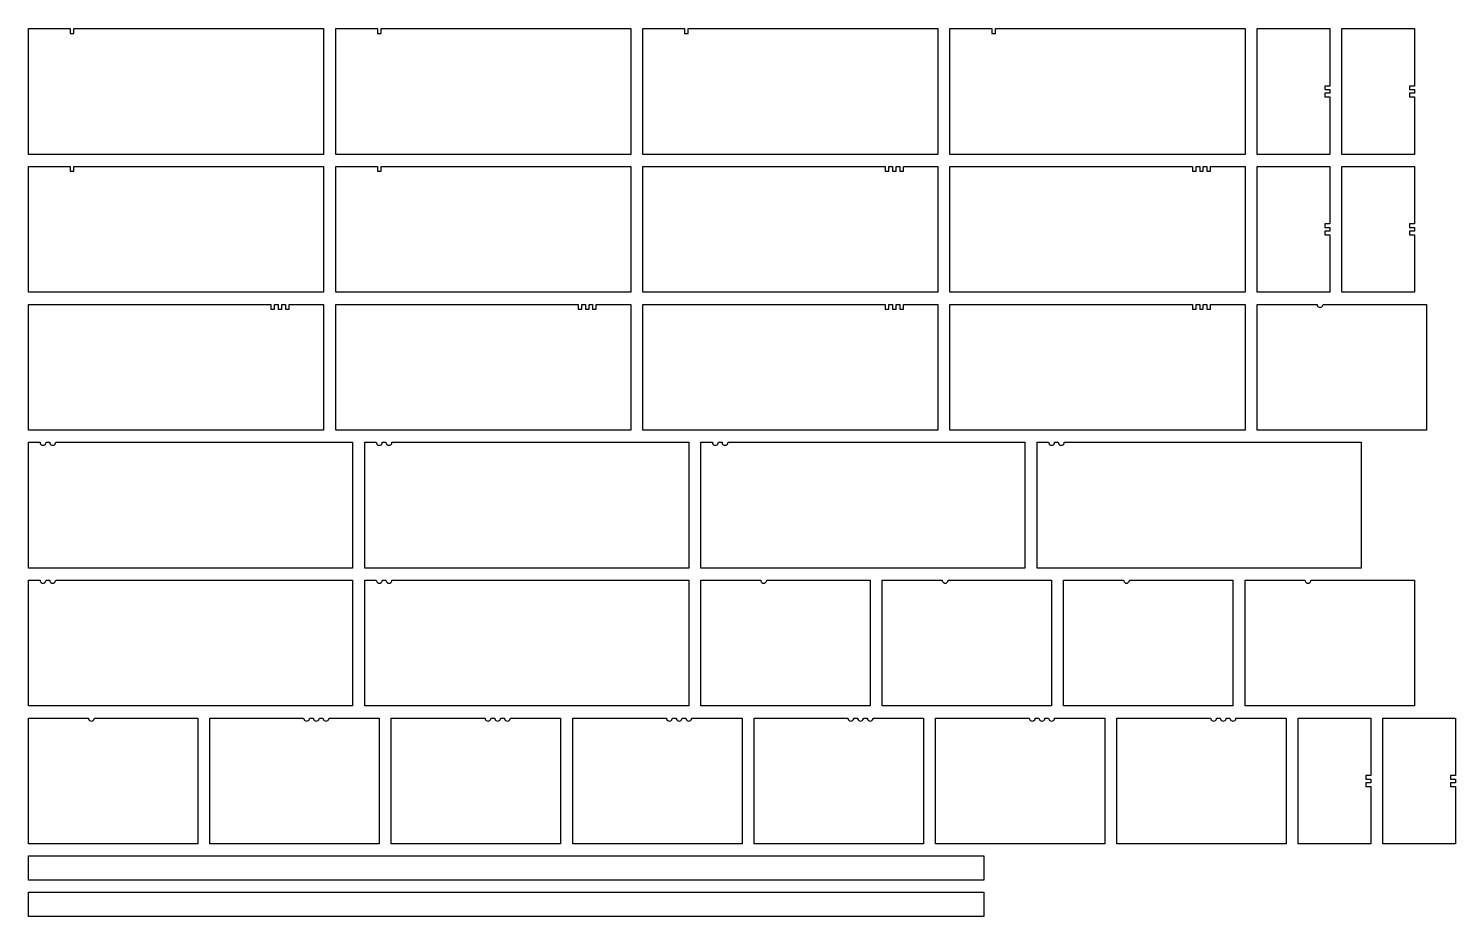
# Model space of a CAD drawing. Extents: x 4 to 594, y 29 to 396.
import ezdxf

# ---------------------------------------------------------------- set-up
doc = ezdxf.new("R2010")
doc.units = 0
doc.layers.add('CUT', color=7, linetype='CONTINUOUS')

msp = doc.modelspace()

# ---------------------------------------------------------------- linework, layer by layer
at = {"layer": 'CUT', "color": 7}
for points in [[(4, 396), (21.25, 396), (21.25, 394), (22.75, 394), (22.75, 396), (126, 396), (126, 344), (4, 344)], [(131, 396), (148.25, 396), (148.25, 394), (149.75, 394), (149.75, 396), (253, 396), (253, 344), (131, 344)], [(258, 396), (275.25, 396), (275.25, 394), (276.75, 394), (276.75, 396), (380, 396), (380, 344), (258, 344)], [(385, 396), (402.25, 396), (402.25, 394), (403.75, 394), (403.75, 396), (507, 396), (507, 344), (385, 344)], [(512, 396), (542, 396), (542, 372.25), (540, 372.25), (540, 370.75), (542, 370.75), (542, 369.25), (540, 369.25), (540, 367.75), (542, 367.75), (542, 344), (512, 344)], [(547, 396), (577, 396), (577, 372.25), (575, 372.25), (575, 370.75), (577, 370.75), (577, 369.25), (575, 369.25), (575, 367.75), (577, 367.75), (577, 344), (547, 344)], [(4, 339), (21.25, 339), (21.25, 337), (22.75, 337), (22.75, 339), (126, 339), (126, 287), (4, 287)], [(131, 339), (148.25, 339), (148.25, 337), (149.75, 337), (149.75, 339), (253, 339), (253, 287), (131, 287)], [(258, 339), (358.25, 339), (358.25, 337), (359.75, 337), (359.75, 339), (361.25, 339), (361.25, 337), (362.75, 337), (362.75, 339), (364.25, 339), (364.25, 337), (365.75, 337), (365.75, 339), (380, 339), (380, 287), (258, 287)], [(385, 339), (485.25, 339), (485.25, 337), (486.75, 337), (486.75, 339), (488.25, 339), (488.25, 337), (489.75, 337), (489.75, 339), (491.25, 339), (491.25, 337), (492.75, 337), (492.75, 339), (507, 339), (507, 287), (385, 287)], [(512, 339), (542, 339), (542, 315.25), (540, 315.25), (540, 313.75), (542, 313.75), (542, 312.25), (540, 312.25), (540, 310.75), (542, 310.75), (542, 287), (512, 287)], [(547, 339), (577, 339), (577, 315.25), (575, 315.25), (575, 313.75), (577, 313.75), (577, 312.25), (575, 312.25), (575, 310.75), (577, 310.75), (577, 287), (547, 287)], [(4, 282), (104.25, 282), (104.25, 280), (105.75, 280), (105.75, 282), (107.25, 282), (107.25, 280), (108.75, 280), (108.75, 282), (110.25, 282), (110.25, 280), (111.75, 280), (111.75, 282), (126, 282), (126, 230), (4, 230)], [(131, 282), (231.25, 282), (231.25, 280), (232.75, 280), (232.75, 282), (234.25, 282), (234.25, 280), (235.75, 280), (235.75, 282), (237.25, 282), (237.25, 280), (238.75, 280), (238.75, 282), (253, 282), (253, 230), (131, 230)], [(258, 282), (358.25, 282), (358.25, 280), (359.75, 280), (359.75, 282), (361.25, 282), (361.25, 280), (362.75, 280), (362.75, 282), (364.25, 282), (364.25, 280), (365.75, 280), (365.75, 282), (380, 282), (380, 230), (258, 230)], [(385, 282), (485.25, 282), (485.25, 280), (486.75, 280), (486.75, 282), (488.25, 282), (488.25, 280), (489.75, 280), (489.75, 282), (491.25, 282), (491.25, 280), (492.75, 280), (492.75, 282), (507, 282), (507, 230), (385, 230)], [(512, 282), (536.75, 282), (536.811, 281.614), (536.989, 281.265), (537.265, 280.989), (537.614, 280.811), (538, 280.75), (538.386, 280.811), (538.735, 280.989), (539.011, 281.265), (539.189, 281.614), (539.25, 282), (582, 282), (582, 230), (512, 230)], [(4, 225), (8.75, 225), (8.811, 224.614), (8.989, 224.265), (9.265, 223.989), (9.614, 223.811), (10, 223.75), (10.386, 223.811), (10.735, 223.989), (11.011, 224.265), (11.189, 224.614), (11.25, 225), (12.75, 225), (12.811, 224.614), (12.989, 224.265), (13.265, 223.989), (13.614, 223.811), (14, 223.75), (14.386, 223.811), (14.735, 223.989), (15.011, 224.265), (15.189, 224.614), (15.25, 225), (138, 225), (138, 173), (4, 173)], [(143, 225), (147.75, 225), (147.811, 224.614), (147.989, 224.265), (148.265, 223.989), (148.614, 223.811), (149, 223.75), (149.386, 223.811), (149.735, 223.989), (150.011, 224.265), (150.189, 224.614), (150.25, 225), (151.75, 225), (151.811, 224.614), (151.989, 224.265), (152.265, 223.989), (152.614, 223.811), (153, 223.75), (153.386, 223.811), (153.735, 223.989), (154.011, 224.265), (154.189, 224.614), (154.25, 225), (277, 225), (277, 173), (143, 173)], [(282, 225), (286.75, 225), (286.811, 224.614), (286.989, 224.265), (287.265, 223.989), (287.614, 223.811), (288, 223.75), (288.386, 223.811), (288.735, 223.989), (289.011, 224.265), (289.189, 224.614), (289.25, 225), (290.75, 225), (290.811, 224.614), (290.989, 224.265), (291.265, 223.989), (291.614, 223.811), (292, 223.75), (292.386, 223.811), (292.735, 223.989), (293.011, 224.265), (293.189, 224.614), (293.25, 225), (416, 225), (416, 173), (282, 173)], [(421, 225), (425.75, 225), (425.811, 224.614), (425.989, 224.265), (426.265, 223.989), (426.614, 223.811), (427, 223.75), (427.386, 223.811), (427.735, 223.989), (428.011, 224.265), (428.189, 224.614), (428.25, 225), (429.75, 225), (429.811, 224.614), (429.989, 224.265), (430.265, 223.989), (430.614, 223.811), (431, 223.75), (431.386, 223.811), (431.735, 223.989), (432.011, 224.265), (432.189, 224.614), (432.25, 225), (555, 225), (555, 173), (421, 173)], [(4, 168), (8.75, 168), (8.811, 167.614), (8.989, 167.265), (9.265, 166.989), (9.614, 166.811), (10, 166.75), (10.386, 166.811), (10.735, 166.989), (11.011, 167.265), (11.189, 167.614), (11.25, 168), (12.75, 168), (12.811, 167.614), (12.989, 167.265), (13.265, 166.989), (13.614, 166.811), (14, 166.75), (14.386, 166.811), (14.735, 166.989), (15.011, 167.265), (15.189, 167.614), (15.25, 168), (138, 168), (138, 116), (4, 116)], [(143, 168), (147.75, 168), (147.811, 167.614), (147.989, 167.265), (148.265, 166.989), (148.614, 166.811), (149, 166.75), (149.386, 166.811), (149.735, 166.989), (150.011, 167.265), (150.189, 167.614), (150.25, 168), (151.75, 168), (151.811, 167.614), (151.989, 167.265), (152.265, 166.989), (152.614, 166.811), (153, 166.75), (153.386, 166.811), (153.735, 166.989), (154.011, 167.265), (154.189, 167.614), (154.25, 168), (277, 168), (277, 116), (143, 116)], [(282, 168), (306.75, 168), (306.811, 167.614), (306.989, 167.265), (307.265, 166.989), (307.614, 166.811), (308, 166.75), (308.386, 166.811), (308.735, 166.989), (309.011, 167.265), (309.189, 167.614), (309.25, 168), (352, 168), (352, 116), (282, 116)], [(357, 168), (381.75, 168), (381.811, 167.614), (381.989, 167.265), (382.265, 166.989), (382.614, 166.811), (383, 166.75), (383.386, 166.811), (383.735, 166.989), (384.011, 167.265), (384.189, 167.614), (384.25, 168), (427, 168), (427, 116), (357, 116)], [(432, 168), (456.75, 168), (456.811, 167.614), (456.989, 167.265), (457.265, 166.989), (457.614, 166.811), (458, 166.75), (458.386, 166.811), (458.735, 166.989), (459.011, 167.265), (459.189, 167.614), (459.25, 168), (502, 168), (502, 116), (432, 116)], [(507, 168), (531.75, 168), (531.811, 167.614), (531.989, 167.265), (532.265, 166.989), (532.614, 166.811), (533, 166.75), (533.386, 166.811), (533.735, 166.989), (534.011, 167.265), (534.189, 167.614), (534.25, 168), (577, 168), (577, 116), (507, 116)], [(4, 111), (28.75, 111), (28.811, 110.614), (28.989, 110.265), (29.265, 109.989), (29.614, 109.811), (30, 109.75), (30.386, 109.811), (30.735, 109.989), (31.011, 110.265), (31.189, 110.614), (31.25, 111), (74, 111), (74, 59), (4, 59)], [(79, 111), (117.75, 111), (117.811, 110.614), (117.989, 110.265), (118.265, 109.989), (118.614, 109.811), (119, 109.75), (119.386, 109.811), (119.735, 109.989), (120.011, 110.265), (120.189, 110.614), (120.25, 111), (121.75, 111), (121.811, 110.614), (121.989, 110.265), (122.265, 109.989), (122.614, 109.811), (123, 109.75), (123.386, 109.811), (123.735, 109.989), (124.011, 110.265), (124.189, 110.614), (124.25, 111), (125.75, 111), (125.811, 110.614), (125.989, 110.265), (126.265, 109.989), (126.614, 109.811), (127, 109.75), (127.386, 109.811), (127.735, 109.989), (128.011, 110.265), (128.189, 110.614), (128.25, 111), (149, 111), (149, 59), (79, 59)], [(154, 111), (192.75, 111), (192.811, 110.614), (192.989, 110.265), (193.265, 109.989), (193.614, 109.811), (194, 109.75), (194.386, 109.811), (194.735, 109.989), (195.011, 110.265), (195.189, 110.614), (195.25, 111), (196.75, 111), (196.811, 110.614), (196.989, 110.265), (197.265, 109.989), (197.614, 109.811), (198, 109.75), (198.386, 109.811), (198.735, 109.989), (199.011, 110.265), (199.189, 110.614), (199.25, 111), (200.75, 111), (200.811, 110.614), (200.989, 110.265), (201.265, 109.989), (201.614, 109.811), (202, 109.75), (202.386, 109.811), (202.735, 109.989), (203.011, 110.265), (203.189, 110.614), (203.25, 111), (224, 111), (224, 59), (154, 59)], [(229, 111), (267.75, 111), (267.811, 110.614), (267.989, 110.265), (268.265, 109.989), (268.614, 109.811), (269, 109.75), (269.386, 109.811), (269.735, 109.989), (270.011, 110.265), (270.189, 110.614), (270.25, 111), (271.75, 111), (271.811, 110.614), (271.989, 110.265), (272.265, 109.989), (272.614, 109.811), (273, 109.75), (273.386, 109.811), (273.735, 109.989), (274.011, 110.265), (274.189, 110.614), (274.25, 111), (275.75, 111), (275.811, 110.614), (275.989, 110.265), (276.265, 109.989), (276.614, 109.811), (277, 109.75), (277.386, 109.811), (277.735, 109.989), (278.011, 110.265), (278.189, 110.614), (278.25, 111), (299, 111), (299, 59), (229, 59)], [(304, 111), (342.75, 111), (342.811, 110.614), (342.989, 110.265), (343.265, 109.989), (343.614, 109.811), (344, 109.75), (344.386, 109.811), (344.735, 109.989), (345.011, 110.265), (345.189, 110.614), (345.25, 111), (346.75, 111), (346.811, 110.614), (346.989, 110.265), (347.265, 109.989), (347.614, 109.811), (348, 109.75), (348.386, 109.811), (348.735, 109.989), (349.011, 110.265), (349.189, 110.614), (349.25, 111), (350.75, 111), (350.811, 110.614), (350.989, 110.265), (351.265, 109.989), (351.614, 109.811), (352, 109.75), (352.386, 109.811), (352.735, 109.989), (353.011, 110.265), (353.189, 110.614), (353.25, 111), (374, 111), (374, 59), (304, 59)], [(379, 111), (417.75, 111), (417.811, 110.614), (417.989, 110.265), (418.265, 109.989), (418.614, 109.811), (419, 109.75), (419.386, 109.811), (419.735, 109.989), (420.011, 110.265), (420.189, 110.614), (420.25, 111), (421.75, 111), (421.811, 110.614), (421.989, 110.265), (422.265, 109.989), (422.614, 109.811), (423, 109.75), (423.386, 109.811), (423.735, 109.989), (424.011, 110.265), (424.189, 110.614), (424.25, 111), (425.75, 111), (425.811, 110.614), (425.989, 110.265), (426.265, 109.989), (426.614, 109.811), (427, 109.75), (427.386, 109.811), (427.735, 109.989), (428.011, 110.265), (428.189, 110.614), (428.25, 111), (449, 111), (449, 59), (379, 59)], [(454, 111), (492.75, 111), (492.811, 110.614), (492.989, 110.265), (493.265, 109.989), (493.614, 109.811), (494, 109.75), (494.386, 109.811), (494.735, 109.989), (495.011, 110.265), (495.189, 110.614), (495.25, 111), (496.75, 111), (496.811, 110.614), (496.989, 110.265), (497.265, 109.989), (497.614, 109.811), (498, 109.75), (498.386, 109.811), (498.735, 109.989), (499.011, 110.265), (499.189, 110.614), (499.25, 111), (500.75, 111), (500.811, 110.614), (500.989, 110.265), (501.265, 109.989), (501.614, 109.811), (502, 109.75), (502.386, 109.811), (502.735, 109.989), (503.011, 110.265), (503.189, 110.614), (503.25, 111), (524, 111), (524, 59), (454, 59)], [(529, 111), (559, 111), (559, 87.25), (557, 87.25), (557, 85.75), (559, 85.75), (559, 84.25), (557, 84.25), (557, 82.75), (559, 82.75), (559, 59), (529, 59)], [(564, 111), (594, 111), (594, 87.25), (592, 87.25), (592, 85.75), (594, 85.75), (594, 84.25), (592, 84.25), (592, 82.75), (594, 82.75), (594, 59), (564, 59)], [(4, 54), (399, 54), (399, 44), (4, 44)], [(4, 39), (399, 39), (399, 29), (4, 29)]]:
    msp.add_lwpolyline(points, close=True, dxfattribs=at)

doc.saveas('drawing.dxf')
